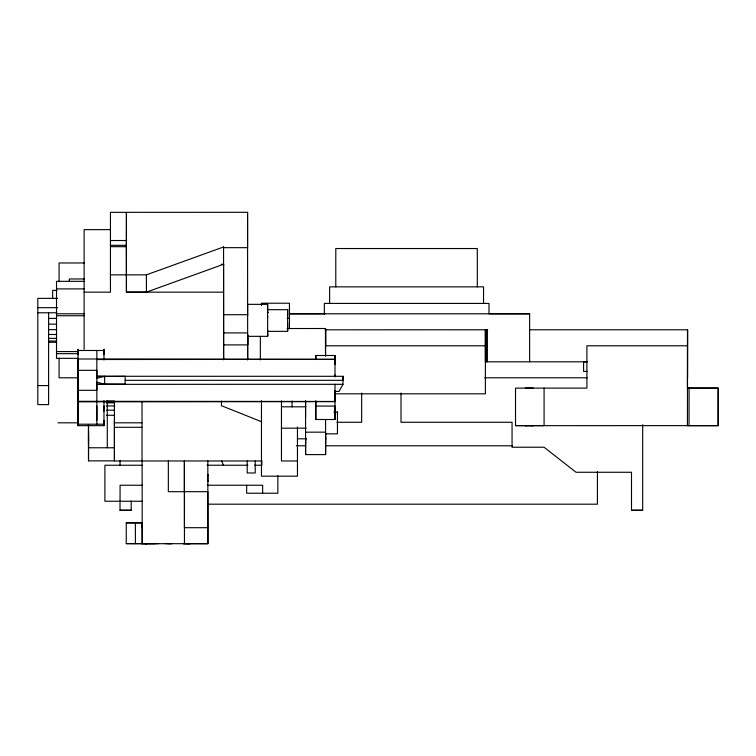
<?xml version="1.0" encoding="UTF-8"?>
<svg xmlns="http://www.w3.org/2000/svg" width="756" height="756" viewBox="0 0 756 756"><rect width="100%" height="100%" fill="white"/><g stroke="black" fill="none" stroke-linecap="round" stroke-linejoin="round"><path stroke-width="1.13" d="M103.969 424.815L103.969 425.656L78.048 425.656L78.048 424.815M78.048 354.744L78.048 349.348L78.048 425.656M88.518 435.626L88.518 445.586L88.518 444.386M96.853 424.201L96.844 382.177L104.63 384.199L125.146 384.331L125.146 376.299L104.63 376.412L104.63 384.36L125.146 384.331M103.969 420.251L103.969 424.201L78.048 424.201L78.048 358.996L96.853 358.996L96.844 378.18L105.141 376.299L96.853 376.28L342.997 376.308L342.997 384.313L339 391.428L335.002 391.428M103.969 411.141L103.969 410.291M103.969 409.119L103.969 406.076M103.969 354.744L103.969 349.348L103.969 359.903M142.147 527.688L142.156 522.887L142.204 543.687L126.252 543.63L126.252 522.84L142.27 522.831M135.39 543.64L135.39 522.85L126.252 522.84M142.128 460.196L142.204 543.687M184.455 491.391L184.445 543.696M207.834 460.971L207.909 543.687L142.128 543.696L158.155 543.687M207.872 480.816C207.853 485.314 207.872 470.667 207.862 475.165M223.644 344.906L247.647 344.897L247.647 335.768L247.647 336.344L267.643 336.335L267.643 331.657M267.633 309.024L267.633 304.337L247.628 304.347L247.628 316.206M260.347 336.411L260.347 359.875M267.633 312.54L267.633 304.337M267.633 329.89L267.643 331.364L287.639 331.355L287.63 309.308L287.63 317.473M292.062 406.879L292.052 401.011M305.585 403.411L305.585 402.731L305.585 417.548M315.8 406.066L335.002 406.066L335.002 419.495L315.8 419.495L315.8 401.663M315.8 358.93L315.8 355.5L335.002 355.5L335.002 364.524M325.524 341.58L325.524 340.899M325.6 435.087L325.6 433.812M78.048 401.833L335.002 401.663L335.002 384.313M335.002 376.857L335.002 355.5M342.997 376.308L342.997 380.315L125.146 380.315M529.625 361.803L529.625 313.797L489.642 313.797M687.554 377.792L687.554 329.796L687.44 425.647L718.2 425.647L718.2 388.121L687.44 388.102M184.341 491.693L184.398 460.971L184.445 527.697L207.9 527.697L207.9 543.696L183.141 543.64L190.247 543.63L185.976 543.63M267.633 309.695L287.63 309.686M325.59 440.039L325.59 436.864L325.6 454.602L305.604 454.611L305.537 400.614M110.442 245.322L126.375 245.322L126.441 212.351L126.441 292.156L223.559 292.156M114.411 420.052L114.439 460.858L88.518 460.867L88.518 430.296M305.604 454.611L305.604 437.932L305.613 441.088M110.442 274.863L146.39 274.853L223.559 246.976L223.672 359.79M110.442 246.683L126.309 246.683L126.45 292.156L146.418 292.147L223.578 264.269L223.578 264.969M529.861 329.786L687.554 329.796M401.02 393.007L401.02 422.273L512.058 422.273L512.058 447.231L544.055 447.231L576.053 472.264L631.496 472.264L631.496 510.262L642.694 510.262L642.694 424.683M689.037 388.111L687.44 388.111L687.516 329.796M142.478 485.239L120.091 485.239L119.996 510.262L131.194 510.262L131.194 501.058M126.252 543.63L154.791 543.63M247.647 344.897L247.562 212.304L110.442 212.351L110.442 292.156L84.114 292.156M110.442 229.644L84.114 229.644L84.114 349.338M110.442 240.521L126.309 240.521M84.37 262.975L59.062 262.975L59.062 281.752M221.243 264.279L223.578 264.269M84.351 278.973L69.306 278.973L69.306 281.109M84.114 281.336L56.52 281.336L56.52 358.335L78.369 358.335M56.52 288.896L84.114 288.896M56.936 290.408L52.665 290.408L52.665 298.469M57.607 298.365L37.8 298.365L37.8 404.611L48.601 404.611L48.601 312.786M37.8 307.683L57.607 307.683M267.624 310.735L267.624 312.341L268.427 312.341M37.8 312.786L56.653 312.786M56.52 313.797L84.114 313.797M324.995 313.797L289.709 313.797L529.625 313.797M223.625 314.723L247.628 314.713M56.52 315.734L84.114 315.734M48.601 318.399L56.653 318.399M287.176 318.418L289.463 318.418M48.601 324.154L56.653 324.154M287.11 328.529L325.515 328.51L325.543 356.123M48.601 329.635L56.653 329.635M325.08 329.814L487.733 329.796M223.634 332.914L247.637 332.905M48.601 334.492L56.653 334.492M48.601 338.376L56.653 338.376M48.601 341.032L56.653 341.032M48.601 342.279L56.653 342.279M325.392 345.794L485.38 345.794M687.459 345.794L586.902 345.794L586.902 388.111L515.516 388.121L515.526 425.628L544.084 425.647L544.084 388.111M78.048 350.491L103.969 350.491M56.52 351.578L78.369 351.578M56.52 353.666L78.369 353.666M586.902 361.812L485.38 361.812L485.38 329.796L485.38 393.81L334.804 393.81M587.072 361.859L583.575 361.859L583.575 371.394L587.072 371.394M78.048 370.317L96.844 370.317L96.844 390.313L78.048 390.313M77.745 377.802L59.062 377.802L59.062 358.174M484.662 377.792L587.289 377.792M342.997 384.313L96.853 384.35L104.63 384.36M37.8 385.588L48.601 385.588M687.44 388.111L718.2 388.121L718.143 425.637L515.516 425.647M106.511 401.105L114.562 401.105M78.048 401.313L335.002 401.464M106.511 402.844L114.562 402.844M106.511 405.934L114.562 405.934M281.459 406.813L305.963 406.813M106.511 410.177L114.562 410.177M333.963 412.162L337.459 412.162M106.511 415.28L114.562 415.28M336.855 422.273L361.661 422.273L361.661 393.007M57.872 422.821L77.991 422.812M114.43 422.812L142.024 422.812M114.43 427.291L142.024 427.291M281.459 428.18L306.189 428.18M305.585 432.177L325.581 432.167M325.789 433.84L337.459 433.84L337.459 411.793M297.458 438.811L306.189 438.811M296.333 445.785L305.774 445.785M325.845 445.785L512.407 445.785M88.509 447.779L114.43 447.769M261.567 460.971L114.43 460.971L114.43 401.474M297.458 460.971L281.459 460.971L281.459 400.888M142.043 465.233L104.895 465.233L104.895 501.237L142.383 501.237M207.078 465.233L247.855 465.233M254.668 465.233L261.85 465.233L261.85 460.669M207.276 485.239L262.653 485.239L262.653 493.233M207.777 504.186L597.42 504.186L597.42 471.744M119.996 510.262L131.194 510.262M631.496 510.262L642.694 510.262M164.95 543.64L171.669 543.63L167.747 543.63M525.344 388.045L533.207 388.055M526.327 425.647L525.155 425.647L533.16 425.656L531.988 425.656M135.39 522.85L142.204 522.887M261.463 421.697L221.461 405.698L221.461 401.124M221.64 460.914L223.37 465.233M96.853 358.996L335.002 359.355L96.853 359.516L96.853 350.491M325.6 454.602L325.59 419.41M305.594 439.406L305.594 440.049M287.639 331.355L287.639 323.19M267.643 336.335L267.643 334.19M247.628 304.347L247.637 304.895M247.647 335.796L247.647 336.344M88.518 460.867L88.49 425.59M267.633 316.197L267.643 335.966M247.637 334.199L247.675 359.78M207.9 527.697L207.834 491.683L168.342 491.693L168.342 460.971M146.39 274.853L146.418 292.147M126.432 243.612L126.432 246.938M107.267 401.067L107.305 447.779M88.499 424.692L88.509 441.712M689.085 388.111L689.037 425.647M488.981 313.816L488.981 303.411L324.352 303.411L324.352 313.816M487.233 329.796L487.233 361.803M486.58 329.814L486.58 361.822M483.547 303.411L483.547 286.855L329.625 286.855L329.625 303.411M477.301 286.855L477.301 248.535L335.787 248.535L335.787 286.855M335.002 374.948L335.002 376.63M335.002 390.748L335.002 419.495M325.723 329.805L325.723 345.804M325.515 328.51L325.524 355.452M325.609 433.67L325.609 441.079M315.8 355.5L315.8 359.544M315.8 400.642L315.8 419.495M297.458 426.951L297.458 476.176L261.463 476.176L261.463 400.746M289.463 328.699L289.463 303.222L261.463 303.222L261.463 305.537M277.849 475.741L277.849 493.233L246.654 493.233L246.654 485.239M267.624 312.341L267.633 317.482M255.226 460.971L255.226 472.991L247.221 472.991L247.221 460.971M247.562 212.304L247.562 247.666L223.559 247.675L223.559 246.976M247.675 335.475L247.675 359.743M223.559 263.853L223.559 359.327M142.024 401.474L142.024 460.971M126.375 245.284L126.375 247.231M120.091 460.669L119.996 465.715M103.969 400.604L103.969 425.656M96.853 406.076L96.853 420.251M305.604 442.052L305.604 442.732L305.594 442.052M325.6 442.043L325.6 442.723L325.6 442.043M145.294 543.63L146.626 543.64L145.294 543.63"/></g></svg>
